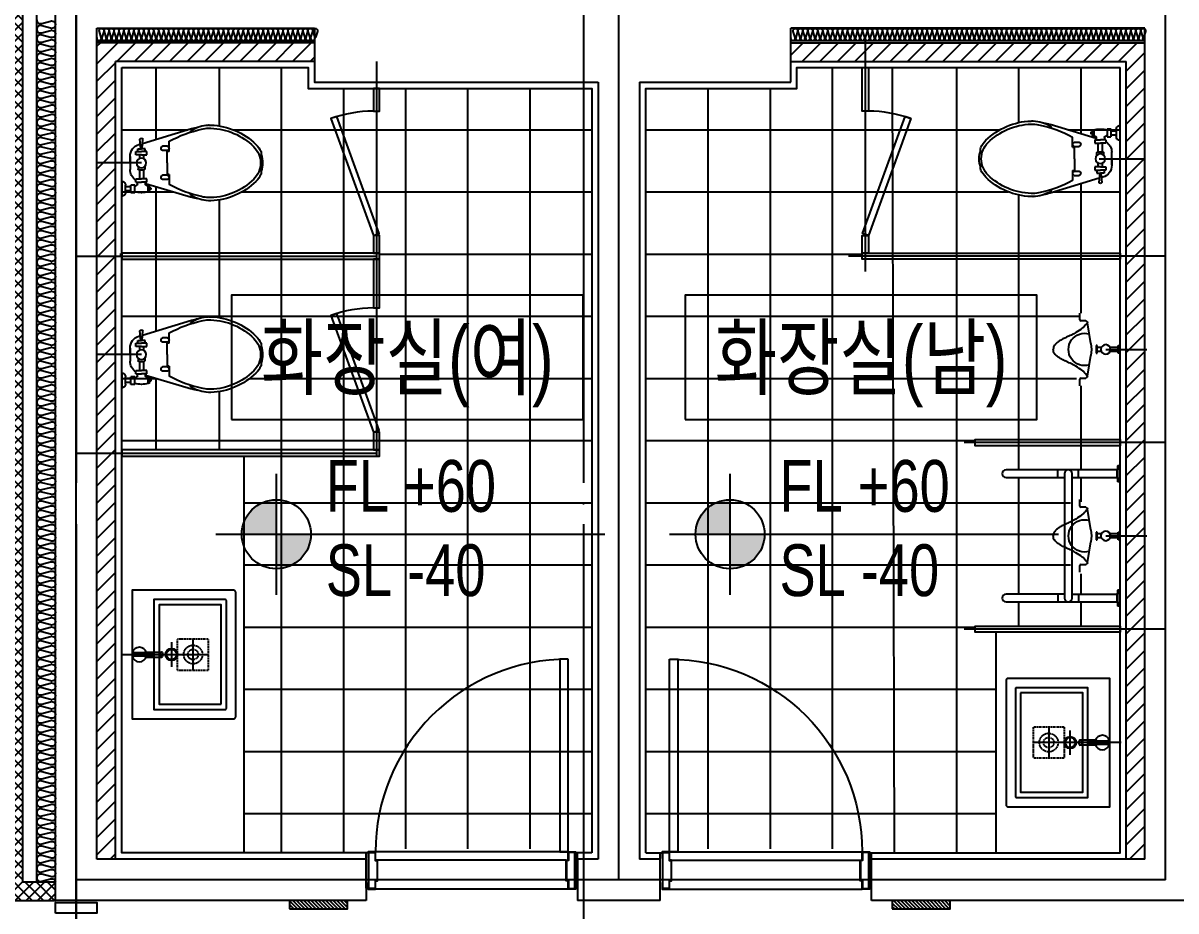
# Model space of a CAD drawing. Header units: millimetres. Extents: x 0 to 1390178, y 0 to 110113.
# Drawn here: x 438865 to 444432, y 32331 to 36616 of the extents above; entities that cross this region are included whole.
import ezdxf
from ezdxf.enums import TextEntityAlignment as Align
from ezdxf.xclip import XClip

# ---------------------------------------------------------------- set-up
doc = ezdxf.new("R2010")
doc.units = ezdxf.units.MM
doc.header["$LTSCALE"] = 100
doc.header["$XCLIPFRAME"] = 0
doc.linetypes.add('X - 평면도$0$CEN', pattern=[62, 60, -1, 0, -1])
doc.linetypes.add('X - 평면도$0$HID', pattern=[1.5, 1, -0.5])
for name, color, linetype in [('AA-MKXS', 7, 'Continuous'), ('AA-XXXX-SYMB', 7, 'Continuous'), ('AA-XXXX-TEXT', 3, 'Continuous'), ('ROM', 7, 'Continuous'), ('X - 평면도$0$$0$_led', 4, 'Continuous'), ('X - 평면도$0$253', 253, 'Continuous'), ('X - 평면도$0$_0', 7, 'Continuous'), ('X - 평면도$0$A-ETC', 7, 'Continuous'), ('X - 평면도$0$A-FIN', 8, 'Continuous'), ('X - 평면도$0$A-INS', 9, 'Continuous'), ('X - 평면도$0$A-TILE', 253, 'Continuous'), ('X - 평면도$0$A-TOIL', 4, 'Continuous'), ('X - 평면도$0$A-WALB', 3, 'Continuous'), ('X - 평면도$0$AA-DWXM-WIND', 4, 'Continuous'), ('X - 평면도$0$AA-WAXM-BRCK', 3, 'Continuous'), ('X - 평면도$0$AA-WAXM-CONC', 2, 'Continuous'), ('X - 평면도$0$AA-XXXX-CNTL', 1, 'X - 평면도$0$CEN'), ('X - 평면도$0$AA-XXXX-FINL', 6, 'Continuous'), ('X - 평면도$0$AA-XXXX-PATT', 8, 'Continuous'), ('X - 평면도$0$CEN', 1, 'X - 평면도$0$CEN'), ('X - 평면도$0$TOIL', 4, 'Continuous'), ('X - 평면도$0$xr-1층평면도$0$AA-FFXM-SANI', 4, 'Continuous')]:
    doc.layers.add(name, color=color, linetype=linetype)
doc.layers.add('X - 평면도$0$A-door', color=4, linetype='Continuous', lineweight=25)
doc.layers.add('X - 평면도$0$A-GUIDE TEXT', color=67, linetype='Continuous', plot=False)
doc.styles.add('HAUD01', font='Dotum.ttf')

# ---------------------------------------------------------------- blocks, each defined once
blk = doc.blocks.new('X - 평면도$0$XR-BF$0$SD')
at = {"layer": 'X - 평면도$0$CEN'}
blk.add_line((0.1, 0), (199.1, 0), dxfattribs=at)
at = {"layer": 'X - 평면도$0$TOIL', "linetype": 'Continuous'}
for p, q in [((-124.3, 143.1), (-124.3, 174.9)), ((-96.6, 138.1), (-119.3, 138.1)), ((-71.2, 29.1), (-87.4, 128.9)), ((-46, 18.4), (-46, -18.5)), ((-41.4, 18.4), (-46, 18.4)), ((-41.4, -18.5), (-41.4, 18.4)), ((-21, 9.2), (-41.4, 9.2)), ((69.2, 9.2), (21.2, 9.2)), ((60, 18.4), (69.2, 18.4)), ((60, -18.5), (60, 18.4)), ((-87.4, -129), (-71.2, -29.2)), ((-46, -18.5), (-41.4, -18.5)), ((-21, -9.3), (-41.4, -9.3)), ((69.2, -9.3), (21.2, -9.3)), ((69.2, -18.5), (60, -18.5)), ((-124.3, -175.1), (-124.3, -143.2)), ((-119.3, -138.2), (-96.6, -138.2))]:
    blk.add_line(p, q, dxfattribs=at)
for points in [[(-87.4, 128.9, 0.028114), (-107.4, 106.5, 0.053656), (-119.7, 96.7, 0.00764), (-153.3, 75.8, 0.021456), (-165.7, 69, 0.020394), (-188.7, 58.9, -0.025325), (-207.2, 50.6, -0.016526), (-217, 45.1, -0.011962), (-230.2, 36.8, -0.049323), (-238.3, 30.1, -0.033116), (-248.6, 18.4, -0.102356), (-251.6, 12.2, -0.056761), (-253.2, -0.1)], [(-87.4, -129, -0.028114), (-107.4, -106.6, -0.053656), (-119.7, -96.8, -0.00764), (-153.3, -75.9, -0.021456), (-165.7, -69.1, -0.020394), (-188.7, -59, 0.025325), (-207.2, -50.7, 0.016526), (-217, -45.2, 0.011962), (-230.2, -36.9, 0.049323), (-238.3, -30.2, 0.033116), (-248.6, -18.5, 0.102356), (-251.6, -12.3, 0.056761), (-253.2, -0.1)]]:
    blk.add_lwpolyline(points, format="xyb", dxfattribs=at)
for centre, start, end in [((-119.3, 143.1), 180, 270), ((-119.3, -143.2), 90, 180)]:
    blk.add_arc(centre, 5, start, end, dxfattribs=at)
at = {"layer": 'X - 평면도$0$TOIL', "linetype": 'Continuous', "extrusion": (0, 0, -1)}
for centre, major_axis, start_param, end_param in [((-101.2, 121.5), (-12.1, 12.2), 1.053158, 1.302096), ((-98, 127.2), (7.57, 7.56), -0.2687, 0.623484), ((-101.2, -0.1), (0, 78.3), 2.848446, 6.575965), ((-250.2, -0.1), (0, 181.4), 1.409456, 1.732343), ((0.1, -0.1), (0, 23), -0.000252, 6.282933), ((-96.6, -132.6), (3.94, 3.94), 1.570326, 2.355724), ((-111.1, -118.1), (18.5, 18.4), 1.214602, 1.570326)]:
    blk.add_ellipse(centre, major_axis=major_axis, ratio=1, start_param=start_param, end_param=end_param, dxfattribs=at)
blk = doc.blocks.new('X - 평면도$0$insul1')
blk.add_lwpolyline([(0, 0.25, 1.344031), (0.35, 0.25), (0.2, 0.75, -1.344031), (0.55, 0.75), (0.4, 0.25)], format="xyb")
blk = doc.blocks.new('X - 평면도$0$A$Cf7a4c080')
at = {"layer": 'X - 평면도$0$xr-1층평면도$0$AA-FFXM-SANI'}
for p, q in [((22.7, 550), (22.7, 14.8)), ((60.1, 268.7), (60.1, 550)), ((622.7, 550), (622.7, 268.7)), ((660.1, 14.8), (660.1, 550)), ((60.1, 299.8), (22.7, 299.8)), ((622.7, 299.8), (660.1, 299.8)), ((641.4, 268.7), (41.4, 268.7)), ((41.4, 231.3), (641.4, 231.3)), ((60.1, 231.3), (60.1, 14.8)), ((622.7, 231.3), (622.7, 14.8)), ((60.1, 200.2), (22.7, 200.2)), ((622.7, 200.2), (660.1, 200.2)), ((0, 1.5), (0, 0)), ((0, 0), (82.8, 0)), ((1.7, 3.4), (1.7, 5.4)), ((1.7, 5.4), (16, 5.4)), ((1.8, 9.3), (2.7, 9.9)), ((1.8, 5.4), (1.8, 9.3)), ((80.8, 3.4), (2, 3.4)), ((2.7, 9.9), (15, 9.9)), ((5.3, 9.3), (5.3, 5.4)), ((12.4, 5.4), (12.4, 9.3)), ((15, 9.9), (16, 9.3)), ((16, 9.3), (16, 5.4)), ((16, 5.4), (16, 3.4)), ((19.2, 12.8), (19.2, 5.4)), ((61.6, 14.8), (21.2, 14.8)), ((63.6, 5.4), (63.6, 12.8)), ((66.8, 9.3), (67.8, 9.9)), ((66.8, 5.4), (66.8, 9.3)), ((66.8, 3.4), (66.8, 5.4)), ((66.8, 5.4), (81.1, 5.4)), ((67.8, 9.9), (80.1, 9.9)), ((70.4, 9.3), (70.4, 5.4)), ((77.5, 9.3), (77.5, 5.4)), ((80.1, 9.9), (81, 9.3)), ((81, 9.3), (81, 5.4)), ((81.1, 5.4), (81.1, 3.4)), ((82.8, 0), (82.8, 1.5)), ((600, 1.5), (600, 0)), ((600, 0), (682.8, 0)), ((601.7, 3.4), (601.7, 5.4)), ((601.7, 5.4), (616, 5.4)), ((601.8, 9.3), (602.7, 9.9)), ((601.8, 5.4), (601.8, 9.3)), ((680.8, 3.4), (602, 3.4)), ((602.7, 9.9), (615, 9.9)), ((605.3, 9.3), (605.3, 5.4)), ((612.4, 5.4), (612.4, 9.3)), ((615, 9.9), (616, 9.3)), ((616, 9.3), (616, 5.4)), ((616, 5.4), (616, 3.4)), ((619.2, 12.8), (619.2, 5.4)), ((661.6, 14.8), (621.2, 14.8)), ((663.6, 5.4), (663.6, 12.8)), ((666.8, 9.3), (667.8, 9.9)), ((666.8, 5.4), (666.8, 9.3)), ((666.8, 3.4), (666.8, 5.4)), ((666.8, 5.4), (681.1, 5.4)), ((667.8, 9.9), (680.1, 9.9)), ((670.4, 9.3), (670.4, 5.4)), ((677.5, 9.3), (677.5, 5.4)), ((680.1, 9.9), (681, 9.3)), ((681, 9.3), (681, 5.4)), ((681.1, 5.4), (681.1, 3.4)), ((682.8, 0), (682.8, 1.5))]:
    blk.add_line(p, q, dxfattribs=at)
for centre, radius, start, end in [((41.4, 550), 18.7, 0, 180), ((641.4, 550), 18.7, 0, 180), ((41.4, 250), 18.7, 90, 270), ((641.4, 250), 18.7, 270, 90), ((2, 1.5), 1.97, 90, 180), ((3.5, 6.7), 3.14, 55.4492, 115.4491), ((8.9, -1.9), 11.8, 72.4017, 107.5983), ((14.2, 6.7), 3.15, 64.3978, 124.3978), ((17.2, 5.4), 1.97, 269.9999, 0), ((21.2, 12.8), 1.97, 90, 180), ((61.6, 12.8), 1.97, 360, 90), ((65.5, 5.4), 1.97, 180, 270.0001), ((68.6, 6.7), 3.15, 55.6023, 115.6022), ((73.9, -1.9), 11.8, 72.4016, 107.5984), ((79.3, 6.7), 3.14, 64.5509, 124.5508), ((80.8, 1.5), 1.97, 360, 90), ((602, 1.5), 1.97, 90, 180), ((603.5, 6.7), 3.14, 55.4492, 115.4491), ((608.9, -1.9), 11.8, 72.4017, 107.5983), ((614.2, 6.7), 3.15, 64.3978, 124.3978), ((617.2, 5.4), 1.97, 269.9999, 0), ((621.2, 12.8), 1.97, 90, 180), ((661.6, 12.8), 1.97, 360, 90), ((665.5, 5.4), 1.97, 180, 270.0001), ((668.6, 6.7), 3.15, 55.6023, 115.6022), ((673.9, -1.9), 11.8, 72.4016, 107.5984), ((679.3, 6.7), 3.14, 64.5509, 124.5508), ((680.8, 1.5), 1.97, 360, 90)]:
    blk.add_arc(centre, radius, start, end, dxfattribs=at)
blk = doc.blocks.new('X - 평면도$0$1F PL')
at = {"layer": 'X - 평면도$0$AA-WAXM-CONC'}
for p, q in [((-44367.2, 15070.9), (-44367.2, 21120.9)), ((-44167.2, 15270.9), (-44167.2, 19280.9)), ((-44167.2, 19280.9), (-43117.2, 19280.9)), ((-39107.2, 19280.9), (-40817.2, 19280.9)), ((-39107.2, 15270.9), (-39107.2, 19280.9)), ((-41747.2, 19020.9), (-41747.2, 15270.9)), ((-41547.2, 19020.9), (-41547.2, 15270.9)), ((-42867.2, 15270.9), (-44167.2, 15270.9)), ((-42867.2, 15270.9), (-42867.2, 15070.9)), ((-41747.2, 15270.9), (-41847.2, 15270.9)), ((-41847.2, 15270.9), (-41847.2, 15070.9)), ((-41447.2, 15270.9), (-41547.2, 15270.9)), ((-41447.2, 15070.9), (-41447.2, 15270.9)), ((-40427.2, 15070.9), (-40427.2, 15270.9)), ((-39107.2, 15270.9), (-40427.2, 15270.9)), ((-42867.2, 15070.9), (-44367.2, 15070.9)), ((-41447.2, 15070.9), (-41847.2, 15070.9)), ((-38907.2, 15070.9), (-40427.2, 15070.9))]:
    blk.add_line(p, q, dxfattribs=at)
blk = doc.blocks.new('X - 평면도$0$1F_COL')
at = {"layer": 'X - 평면도$0$AA-WAXM-CONC'}
for p, q in [((-86478, -36616.9), (-86478, -36876.9)), ((-84178, -36876.9), (-84178, -36616.9)), ((-86478, -36876.9), (-85108, -36876.9)), ((-84908, -36876.9), (-84178, -36876.9))]:
    blk.add_line(p, q, dxfattribs=at)
blk = doc.blocks.new('X - 평면도$0$$0$20201005.211729')
at = {"layer": 'X - 평면도$0$$0$_led'}
h = blk.add_hatch(dxfattribs=at)
h.set_pattern_fill('ANSI31', color=256, scale=100, angle=180, style=0)
h.set_pattern_definition([(135, (6492677.78, 1750075.901), (8.838834765, 8.838834765), [])])
h.paths.add_polyline_path([(0, -40), (0, 0), (280, 0), (280, -40)])
blk.add_lwpolyline([(280, 0), (0, 0), (0, -40), (280, -40)], close=True, dxfattribs=at)
blk = doc.blocks.new('X - 평면도$0$A$Cc24bd8dd')
at = {"layer": 'X - 평면도$0$TOIL', "color": 1, "linetype": 'Continuous'}
for p, q in [((-103.9, 56.6), (-103.9, -61.5)), ((-349.2, -2.5), (-44.9, -2.5))]:
    blk.add_line(p, q, dxfattribs=at)
at = {"layer": 'X - 평면도$0$TOIL', "linetype": 'Continuous'}
for p, q in [((-225.1, 5.5), (-293.2, 5.5)), ((-226.3, 9.5), (-151.7, 9.5)), ((-224.2, 5.5), (-225.1, 5.5)), ((-224.2, -10.5), (-224.2, 5.5)), ((-190.2, 2), (-224.2, 2)), ((-190.2, 2), (-190.2, -7)), ((-225.1, -10.5), (-293.2, -10.5)), ((-226.3, -14.5), (-151.7, -14.5)), ((-224.2, -10.5), (-225.1, -10.5)), ((-190.2, -7), (-224.2, -7))]:
    blk.add_line(p, q, dxfattribs=at)
for points in [[(205.8, -302.5), (205.8, 297.5), (205.8, 298.7), (205.5, 299.9), (205.2, 301.1), (204.7, 302.2), (204.1, 303.2), (203.3, 304.1), (202.5, 305), (201.5, 305.7), (200.5, 306.4), (199.4, 306.9), (198.2, 307.2), (197, 307.4), (195.8, 307.5), (-294.2, 307.5), (-294.2, -312.5), (195.8, -312.5), (197, -312.4), (198.2, -312.2), (199.4, -311.8), (200.5, -311.3), (201.5, -310.7), (202.5, -310), (203.3, -309.1), (204.1, -308.2), (204.7, -307.1), (205.2, -306), (205.5, -304.9), (205.8, -303.7), (205.8, -302.5)], [(160.8, -262.5), (160.8, 257.5), (160.8, 258.1), (160.7, 258.7), (160.5, 259.3), (160.3, 259.8), (159.9, 260.3), (159.6, 260.8), (159.1, 261.3), (158.7, 261.6), (158.1, 261.9), (157.6, 262.2), (157, 262.4), (156.4, 262.5), (155.8, 262.5), (-189.1, 262.5), (-189.1, -267.5), (155.8, -267.5), (156.4, -267.5), (157, -267.3), (157.6, -267.2), (158.1, -266.9), (158.7, -266.6), (159.1, -266.2), (159.6, -265.8), (159.9, -265.3), (160.3, -264.8), (160.5, -264.3), (160.7, -263.7), (160.8, -263.1), (160.8, -262.5)], [(135.8, -242.5), (135.8, 237.5), (-164.1, 237.5), (-164.1, -242.5), (135.8, -242.5)]]:
    blk.add_lwpolyline(points, dxfattribs=at)
for centre, radius in [((-104, -2.5), 29), ((-103.9, -2.5), 24)]:
    blk.add_circle(centre, radius, dxfattribs=at)
for centre, radius, start, end in [((-259.2, -2.5), 35, 13.2129, 166.787), ((-175.5, -2.5), 19, 320.7539, 39.246), ((-151.7, 4.5), 5, 25.2604, 89.9999), ((-161.2, -2.5), 16.7, 326.8454, 33.1545), ((-259.2, -2.5), 35, 193.2129, 346.787), ((-151.7, -9.5), 5, 269.9999, 334.7395)]:
    blk.add_arc(centre, radius, start, end, dxfattribs=at)
blk = doc.blocks.new('X - 평면도$0$A$C7ef311cd')
at = {"layer": 'X - 평면도$0$A-ETC', "linetype": 'X - 평면도$0$HID', "ltscale": 0.05}
for p, q in [((29, 77.5), (179, 77.5)), ((29, -72.5), (29, 77.5)), ((179, -72.5), (179, 77.5)), ((29, -72.5), (179, -72.5))]:
    blk.add_line(p, q, dxfattribs=at)
at = {"layer": 'X - 평면도$0$A-ETC', "color": 1, "linetype": 'Continuous', "ltscale": 0.05}
for p, q in [((104, -72.5), (104, 77.5)), ((29, 2.5), (179, 2.5))]:
    blk.add_line(p, q, dxfattribs=at)
at = {"layer": 'X - 평면도$0$A-ETC', "linetype": 'X - 평면도$0$HID', "ltscale": 0.05}
for radius in [45, 25]:
    blk.add_circle((104, 2.5), radius, dxfattribs=at)
blk = doc.blocks.new('X - 평면도$0$XR-BF$0$ke-cl-c557-d-p')
at = {"layer": 'X - 평면도$0$A-TOIL'}
for p, q in [((421.4, 182.6), (419.1, 182.5)), ((0, 88.9), (0, 160.9)), ((18.2, 142.6), (18.2, 107.1)), ((44, 134.9), (18.2, 134.9)), ((44, 114.9), (18.2, 114.9)), ((44, 144.4), (44, 106.7)), ((62.8, 144.4), (44, 144.4)), ((62.8, 144.4), (62.8, 106.7)), ((114.7, 98.6), (337.2, 165.7)), ((128.2, 139.1), (127.2, 139.1)), ((127.2, 139.1), (127.2, 110)), ((133.2, 134.1), (133.2, 115)), ((133.2, 128.5), (137.8, 128.5)), ((133.2, 120.5), (137.8, 120.5)), ((139.8, 122.5), (139.8, 126.5)), ((62.8, 106.7), (44, 106.7)), ((62.8, 110), (67.3, 110)), ((68.5, 92.1), (95, 92.1)), ((68.5, 92.1), (68.5, 76)), ((68.5, 76), (95, 76)), ((75.3, 102), (75.3, 92.1)), ((85, 32.6), (85, 76)), ((121.5, 92.1), (95, 92.1)), ((121.5, 76), (95, 76)), ((105, 32.6), (105, 76)), ((114.7, 102), (114.7, 92.1)), ((121.5, 92.1), (121.5, 76)), ((127.2, 110), (122.7, 110)), ((128.2, 110), (127.2, 110)), ((220.7, 80.5), (197.2, 80.5)), ((220.7, 59.5), (197.2, 59.5)), ((219.3, 0), (219.3, 55.9)), ((229.5, 55.9), (219.3, 55.9)), ((229.5, 55.9), (229.5, 104.6)), ((40, -31.5), (40, 31.5)), ((40, 0), (40, -31.5)), ((79, 17.2), (79, 29.6)), ((82, 32.6), (108.4, 32.6)), ((111.4, 16.9), (111.4, 29.6)), ((219.3, 0), (219.3, -55.9)), ((95, -38.5), (68.5, -38.5)), ((68.5, -38.5), (68.5, -54.6)), ((68.5, -54.6), (95, -54.6)), ((77.2, -54.6), (77.2, -68.7)), ((85, -38.5), (85, -21.3)), ((95, -38.5), (121.5, -38.5)), ((121.5, -54.6), (95, -54.6)), ((105, -38.5), (105, -21.3)), ((112.8, -54.6), (112.8, -68.7)), ((121.5, -38.5), (121.5, -54.6)), ((77.2, -68.7), (95, -68.7)), ((82.7, -88.9), (89.9, -91.1)), ((82.7, -88.9), (89.9, -91.1)), ((92, -68.7), (87.8, -114.3)), ((112.8, -68.7), (95, -68.7)), ((98, -68.7), (102.2, -114.3)), ((100.4, -94.3), (337.2, -165.7)), ((220.7, -59.5), (197.2, -59.5)), ((220.7, -80.5), (197.2, -80.5)), ((229.5, -55.9), (219.3, -55.9)), ((229.5, -55.9), (229.5, -104.6)), ((421.4, -182.6), (419.1, -182.5))]:
    blk.add_line(p, q, dxfattribs=at)
at = {"layer": 'X - 평면도$0$A-TOIL', "color": 1}
blk.add_line((95, 0), (0, 0), dxfattribs=at)
at = {"layer": 'X - 평면도$0$A-TOIL'}
blk.add_circle((95, 0), 23.5, dxfattribs=at)
for centre, radius, start, end in [((425.9, 6.7), 176, 92.2293, 120.4115), ((418, -102.4), 280, 100.0111, 106.7769), ((425.9, 6.7), 161, 92.2293, 104.6284), ((418, -102.4), 270, 87.5478, 89.6565), ((418, -102.4), 285, 87.5478, 89.3157), ((419.7, -142.5), 310, 45.4387, 88.1493), ((419.7, -142.5), 325, 45.4387, 88.1493), ((0, 142.6), 18.2, 359.9968, 90), ((93.8, 20.8), 122.9, 74.2163, 104.6078), ((128.2, 134.1), 5, 0.0005, 90), ((128.2, 115), 5, 270, 359.9334), ((137.8, 126.5), 2, 0.0709, 90), ((137.8, 122.5), 2, 270, 0.1418), ((498.1, -379.8), 553.9, 101.7541, 119.01), ((343.5, 149.2), 11.3, 125.6748, 183.1732), ((0, 107.1), 18.2, 270, 0.0033), ((100, 31.5), 60, 121.7058, 180), ((67.3, 102), 8, 359.9792, 90), ((122.7, 102), 8, 90, 180.0416), ((201, 70), 11.2, 109.3841, 250.6159), ((217, 70), 11.2, 289.3841, 70.6159), ((560, 0), 110, 0, 45.4387), ((560, 0), 125, 26.0543, 45.4387), ((82, 29.6), 3, 90, 179.983), ((108.4, 29.6), 3, 0.0085, 90), ((645.5, 46.3), 28.1, 318.2158, 17.8213), ((560, 0), 120, 0, 19.6497), ((100, -31.5), 60, 180, 253.2231), ((560, 0), 110, 314.5613, 0), ((560, 0), 125, 314.5613, 333.9457), ((645.5, -46.3), 28.1, 342.1787, 41.7842), ((560, 0), 120, 340.3503, 0), ((201, -70), 11.2, 109.3841, 250.6159), ((217, -70), 11.2, 289.3841, 70.6159), ((498.1, 379.8), 553.9, 240.99, 258.2459), ((419.7, 142.5), 310, 271.8507, 314.5613), ((419.7, 142.5), 325, 271.8507, 314.5613), ((94.5, -112.6), 6.88, 193.7452, 274.2576), ((95.5, -112.6), 6.88, 265.7424, 346.2548), ((343.5, -149.2), 11.3, 176.8268, 234.3252), ((425.9, -6.7), 176, 239.5885, 267.7707), ((418, 102.4), 280, 253.2231, 259.9889), ((425.9, -6.7), 161, 255.3716, 267.7707), ((418, 102.4), 270, 270.3435, 272.4522), ((418, 102.4), 285, 270.6843, 272.4522)]:
    blk.add_arc(centre, radius, start, end, dxfattribs=at)
blk.add_point((40, -7.5), dxfattribs=at)
blk = doc.blocks.new('X - 평면도$0$D1000')
at = {"layer": 'X - 평면도$0$A-door', "color": 9}
for p, q in [((0, 0), (0, -930)), ((180, 0), (180, -930)), ((40, -10), (40, -920))]:
    blk.add_line(p, q, dxfattribs=at)
at = {"layer": 'X - 평면도$0$A-door'}
for points in [[(-930, 0), (-930, -40), (0, -40), (0, 0)], [(30, 33.4), (1.6, 33.4), (1.6, 1.6), (41.6, 1.6), (41.6, -8.4), (138.4, -8.4), (138.4, 1.6), (178.4, 1.6), (178.4, 33.4), (150, 33.4), (150, 35), (180, 35), (180, 0), (140, 0), (140, -10), (40, -10), (40, 0), (0, 0), (0, 35), (30, 35)], [(30, -963.4), (1.6, -963.4), (1.6, -931.6), (41.6, -931.6), (41.6, -921.6), (138.4, -921.6), (138.4, -931.6), (178.4, -931.6), (178.4, -963.4), (150, -963.4), (150, -965), (180, -965), (180, -930), (140, -930), (140, -920), (40, -920), (40, -930), (0, -930), (0, -965), (30, -965)]]:
    blk.add_lwpolyline(points, close=True, dxfattribs=at)
at = {"layer": 'X - 평면도$0$A-door', "color": 8}
for points in [[(1.6, 1.6), (1.6, 33.4), (178.4, 33.4), (178.4, 1.6), (176.8, 1.6), (176.8, 31.8), (3.2, 31.8), (3.2, 1.6)], [(1.6, -931.6), (1.6, -963.4), (178.4, -963.4), (178.4, -931.6), (176.8, -931.6), (176.8, -961.8), (3.2, -961.8), (3.2, -931.6)]]:
    blk.add_lwpolyline(points, close=True, dxfattribs=at)
at = {"layer": 'X - 평면도$0$A-door', "color": 1}
blk.add_arc((0, 0), 930, 180, 270, dxfattribs=at)
at = {"layer": 'X - 평면도$0$A-GUIDE TEXT'}
for p, q in [((175, 45), (5, 45)), ((175, -975), (5, -975))]:
    blk.add_line(p, q, dxfattribs=at)
blk = doc.blocks.new('X - 평면도$0$A$C9b846ec6')
at = {"layer": 'X - 평면도$0$253'}
h = blk.add_hatch(dxfattribs=at)
h.set_pattern_fill('ANSI37', color=253, scale=12)
h.set_pattern_definition([(45, (-943193, 374193), (-26.9407684, 26.9407684), []), (135, (-943193, 374193), (-26.9407684, -26.9407684), [])])
h.paths.add_polyline_path([(-450, 22780), (-1800, 22780), (-1800, 16480), (-1550, 16480), (-1550, 16570), (-1710, 16570), (-1710, 22690), (-450, 22690)])
at = {"layer": 'X - 평면도$0$A-INS'}
blk.add_line((-1640, 16570), (-1640, 22620), dxfattribs=at)
blk.add_lwpolyline([(-1640, 20730, 0.524856), (-1615.6, 20713.2), (-1574.4, 20724.3, -1.449198), (-1574.4, 20690.7), (-1615.6, 20701.8, 0.524856), (-1640, 20685, 0.524856), (-1615.6, 20668.2), (-1574.4, 20679.3, -1.449198), (-1574.4, 20645.7), (-1615.6, 20656.8, 0.524856), (-1640, 20640, 0.524856), (-1615.6, 20623.2), (-1574.4, 20634.3, -1.449198), (-1574.4, 20600.7), (-1615.6, 20611.8, 0.524856), (-1640, 20595, 0.524856), (-1615.6, 20578.2), (-1574.4, 20589.3, -1.449198), (-1574.4, 20555.7), (-1615.6, 20566.8, 0.524856), (-1640, 20550, 0.524856), (-1615.6, 20533.2), (-1574.4, 20544.3, -1.449198), (-1574.4, 20510.7), (-1615.6, 20521.8, 0.524856), (-1640, 20505, 0.524856), (-1615.6, 20488.2), (-1574.4, 20499.3, -1.449198), (-1574.4, 20465.7), (-1615.6, 20476.8, 0.524856), (-1640, 20460, 0.524856), (-1615.6, 20443.2), (-1574.4, 20454.3, -1.449198), (-1574.4, 20420.7), (-1615.6, 20431.8, 0.524856), (-1640, 20415, 0.524856), (-1615.6, 20398.2), (-1574.4, 20409.3, -1.449198), (-1574.4, 20375.7), (-1615.6, 20386.8, 0.524856), (-1640, 20370, 0.524856), (-1615.6, 20353.2), (-1574.4, 20364.3, -1.449198), (-1574.4, 20330.7), (-1615.6, 20341.8, 0.524856), (-1640, 20325, 0.524856), (-1615.6, 20308.2), (-1574.4, 20319.3, -1.449198), (-1574.4, 20285.7), (-1615.6, 20296.8, 0.524856), (-1640, 20280, 0.524856), (-1615.6, 20263.2), (-1574.4, 20274.3, -1.449198), (-1574.4, 20240.7), (-1615.6, 20251.8, 0.524856), (-1640, 20235, 0.524856), (-1615.6, 20218.2), (-1574.4, 20229.3, -1.449198), (-1574.4, 20195.7), (-1615.6, 20206.8, 0.524856), (-1640, 20190, 0.524856), (-1615.6, 20173.2), (-1574.4, 20184.3, -1.449198), (-1574.4, 20150.7), (-1615.6, 20161.8, 0.524856), (-1640, 20145, 0.524856), (-1615.6, 20128.2), (-1574.4, 20139.3, -1.449198), (-1574.4, 20105.7), (-1615.6, 20116.8, 0.524856), (-1640, 20100, 0.524856), (-1615.6, 20083.2), (-1574.4, 20094.3, -1.449198), (-1574.4, 20060.7), (-1615.6, 20071.8, 0.524856), (-1640, 20055, 0.524856), (-1615.6, 20038.2), (-1574.4, 20049.3, -1.449198), (-1574.4, 20015.7), (-1615.6, 20026.8, 0.524856), (-1640, 20010, 0.524856), (-1615.6, 19993.2), (-1574.4, 20004.3, -1.449198), (-1574.4, 19970.7), (-1615.6, 19981.8, 0.524856), (-1640, 19965, 0.524856), (-1615.6, 19948.2), (-1574.4, 19959.3, -1.449198), (-1574.4, 19925.7), (-1615.6, 19936.8, 0.524856), (-1640, 19920, 0.524856), (-1615.6, 19903.2), (-1574.4, 19914.3, -1.449198), (-1574.4, 19880.7), (-1615.6, 19891.8, 0.524856), (-1640, 19875, 0.524856), (-1615.6, 19858.2), (-1574.4, 19869.3, -1.449198), (-1574.4, 19835.7), (-1615.6, 19846.8, 0.524856), (-1640, 19830, 0.524856), (-1615.6, 19813.2), (-1574.4, 19824.3, -1.449198), (-1574.4, 19790.7), (-1615.6, 19801.8, 0.524856), (-1640, 19785, 0.524856), (-1615.6, 19768.2), (-1574.4, 19779.3, -1.449198), (-1574.4, 19745.7), (-1615.6, 19756.8, 0.524856), (-1640, 19740, 0.524856), (-1615.6, 19723.2), (-1574.4, 19734.3, -1.449198), (-1574.4, 19700.7), (-1615.6, 19711.8, 0.524856), (-1640, 19695, 0.524856), (-1615.6, 19678.2), (-1574.4, 19689.3, -1.449198), (-1574.4, 19655.7), (-1615.6, 19666.8, 0.524856), (-1640, 19650, 0.524856), (-1615.6, 19633.2), (-1574.4, 19644.3, -1.449198), (-1574.4, 19610.7), (-1615.6, 19621.8, 0.524856), (-1640, 19605, 0.524856), (-1615.6, 19588.2), (-1574.4, 19599.3, -1.449198), (-1574.4, 19565.7), (-1615.6, 19576.8, 0.524856), (-1640, 19560, 0.524856), (-1615.6, 19543.2), (-1574.4, 19554.3, -1.449198), (-1574.4, 19520.7), (-1615.6, 19531.8, 0.524856), (-1640, 19515, 0.524856), (-1615.6, 19498.2), (-1574.4, 19509.3, -1.449198), (-1574.4, 19475.7), (-1615.6, 19486.8, 0.524856), (-1640, 19470, 0.524856), (-1615.6, 19453.2), (-1574.4, 19464.3, -1.449198), (-1574.4, 19430.7), (-1615.6, 19441.8, 0.524856), (-1640, 19425, 0.524856), (-1615.6, 19408.2), (-1574.4, 19419.3, -1.449198), (-1574.4, 19385.7), (-1615.6, 19396.8, 0.524856), (-1640, 19380, 0.524856), (-1615.6, 19363.2), (-1574.4, 19374.3, -1.449198), (-1574.4, 19340.7), (-1615.6, 19351.8, 0.524856), (-1640, 19335, 0.524856), (-1615.6, 19318.2), (-1574.4, 19329.3, -1.449198), (-1574.4, 19295.7), (-1615.6, 19306.8, 0.524856), (-1640, 19290, 0.524856), (-1615.6, 19273.2), (-1574.4, 19284.3, -1.449198), (-1574.4, 19250.7), (-1615.6, 19261.8, 0.524856), (-1640, 19245, 0.524856), (-1615.6, 19228.2), (-1574.4, 19239.3, -1.449198), (-1574.4, 19205.7), (-1615.6, 19216.8, 0.524856), (-1640, 19200, 0.524856), (-1615.6, 19183.2), (-1574.4, 19194.3, -1.449198), (-1574.4, 19160.7), (-1615.6, 19171.8, 0.524856), (-1640, 19155, 0.524856), (-1615.6, 19138.2), (-1574.4, 19149.3, -1.449198), (-1574.4, 19115.7), (-1615.6, 19126.8, 0.524856), (-1640, 19110, 0.524856), (-1615.6, 19093.2), (-1574.4, 19104.3, -1.449198), (-1574.4, 19070.7), (-1615.6, 19081.8, 0.524856), (-1640, 19065, 0.524856), (-1615.6, 19048.2), (-1574.4, 19059.3, -1.449198), (-1574.4, 19025.7), (-1615.6, 19036.8, 0.524856), (-1640, 19020, 0.524856), (-1615.6, 19003.2), (-1574.4, 19014.3, -1.449198), (-1574.4, 18980.7), (-1615.6, 18991.8, 0.524856), (-1640, 18975, 0.524856), (-1615.6, 18958.2), (-1574.4, 18969.3, -1.449198), (-1574.4, 18935.7), (-1615.6, 18946.8, 0.524856), (-1640, 18930, 0.524856), (-1615.6, 18913.2), (-1574.4, 18924.3, -1.449198), (-1574.4, 18890.7), (-1615.6, 18901.8, 0.524856), (-1640, 18885, 0.524856), (-1615.6, 18868.2), (-1574.4, 18879.3, -1.449198), (-1574.4, 18845.7), (-1615.6, 18856.8, 0.524856), (-1640, 18840, 0.524856), (-1615.6, 18823.2), (-1574.4, 18834.3, -1.449198), (-1574.4, 18800.7), (-1615.6, 18811.8, 0.524856), (-1640, 18795, 0.524856), (-1615.6, 18778.2), (-1574.4, 18789.3, -1.449198), (-1574.4, 18755.7), (-1615.6, 18766.8, 0.524856), (-1640, 18750, 0.524856), (-1615.6, 18733.2), (-1574.4, 18744.3, -1.449198), (-1574.4, 18710.7), (-1615.6, 18721.8, 0.524856), (-1640, 18705, 0.524856), (-1615.6, 18688.2), (-1574.4, 18699.3, -1.449198), (-1574.4, 18665.7), (-1615.6, 18676.8, 0.524856), (-1640, 18660, 0.524856), (-1615.6, 18643.2), (-1574.4, 18654.3, -1.449198), (-1574.4, 18620.7), (-1615.6, 18631.8, 0.524856), (-1640, 18615, 0.524856), (-1615.6, 18598.2), (-1574.4, 18609.3, -1.449198), (-1574.4, 18575.7), (-1615.6, 18586.8, 0.524856), (-1640, 18570, 0.524856), (-1615.6, 18553.2), (-1574.4, 18564.3, -1.449198), (-1574.4, 18530.7), (-1615.6, 18541.8, 0.524856), (-1640, 18525, 0.524856), (-1615.6, 18508.2), (-1574.4, 18519.3, -1.449198), (-1574.4, 18485.7), (-1615.6, 18496.8, 0.524856), (-1640, 18480, 0.524856), (-1615.6, 18463.2), (-1574.4, 18474.3, -1.449198), (-1574.4, 18440.7), (-1615.6, 18451.8, 0.524856), (-1640, 18435, 0.524856), (-1615.6, 18418.2), (-1574.4, 18429.3, -1.449198), (-1574.4, 18395.7), (-1615.6, 18406.8, 0.524856), (-1640, 18390, 0.524856), (-1615.6, 18373.2), (-1574.4, 18384.3, -1.449198), (-1574.4, 18350.7), (-1615.6, 18361.8, 0.524856), (-1640, 18345, 0.524856), (-1615.6, 18328.2), (-1574.4, 18339.3, -1.449198), (-1574.4, 18305.7), (-1615.6, 18316.8, 0.524856), (-1640, 18300, 0.524856), (-1615.6, 18283.2), (-1574.4, 18294.3, -1.449198), (-1574.4, 18260.7), (-1615.6, 18271.8, 0.524856), (-1640, 18255, 0.524856), (-1615.6, 18238.2), (-1574.4, 18249.3, -1.449198), (-1574.4, 18215.7), (-1615.6, 18226.8, 0.524856), (-1640, 18210, 0.524856), (-1615.6, 18193.2), (-1574.4, 18204.3, -1.449198), (-1574.4, 18170.7), (-1615.6, 18181.8, 0.524856), (-1640, 18165, 0.524856), (-1615.6, 18148.2), (-1574.4, 18159.3, -1.449198), (-1574.4, 18125.7), (-1615.6, 18136.8, 0.524856), (-1640, 18120, 0.524856), (-1615.6, 18103.2), (-1574.4, 18114.3, -1.449198), (-1574.4, 18080.7), (-1615.6, 18091.8, 0.524856), (-1640, 18075, 0.524856), (-1615.6, 18058.2), (-1574.4, 18069.3, -1.449198), (-1574.4, 18035.7), (-1615.6, 18046.8, 0.524856), (-1640, 18030, 0.524856), (-1615.6, 18013.2), (-1574.4, 18024.3, -1.449198), (-1574.4, 17990.7), (-1615.6, 18001.8, 0.524856), (-1640, 17985, 0.524856), (-1615.6, 17968.2), (-1574.4, 17979.3, -1.449198), (-1574.4, 17945.7), (-1615.6, 17956.8, 0.524856), (-1640, 17940, 0.524856), (-1615.6, 17923.2), (-1574.4, 17934.3, -1.449198), (-1574.4, 17900.7), (-1615.6, 17911.8, 0.524856), (-1640, 17895, 0.524856), (-1615.6, 17878.2), (-1574.4, 17889.3, -1.449198), (-1574.4, 17855.7), (-1615.6, 17866.8, 0.524856), (-1640, 17850, 0.524856), (-1615.6, 17833.2), (-1574.4, 17844.3, -1.449198), (-1574.4, 17810.7), (-1615.6, 17821.8, 0.524856), (-1640, 17805, 0.524856), (-1615.6, 17788.2), (-1574.4, 17799.3, -1.449198), (-1574.4, 17765.7), (-1615.6, 17776.8, 0.524856), (-1640, 17760, 0.524856), (-1615.6, 17743.2), (-1574.4, 17754.3, -1.449198), (-1574.4, 17720.7), (-1615.6, 17731.8, 0.524856), (-1640, 17715, 0.524856), (-1615.6, 17698.2), (-1574.4, 17709.3, -1.449198), (-1574.4, 17675.7), (-1615.6, 17686.8, 0.524856), (-1640, 17670, 0.524856), (-1615.6, 17653.2), (-1574.4, 17664.3, -1.449198), (-1574.4, 17630.7), (-1615.6, 17641.8, 0.524856), (-1640, 17625, 0.524856), (-1615.6, 17608.2), (-1574.4, 17619.3, -1.449198), (-1574.4, 17585.7), (-1615.6, 17596.8, 0.524856), (-1640, 17580, 0.524856), (-1615.6, 17563.2), (-1574.4, 17574.3, -1.449198), (-1574.4, 17540.7), (-1615.6, 17551.8, 0.524856), (-1640, 17535, 0.524856), (-1615.6, 17518.2), (-1574.4, 17529.3, -1.449198), (-1574.4, 17495.7), (-1615.6, 17506.8, 0.524856), (-1640, 17490, 0.524856), (-1615.6, 17473.2), (-1574.4, 17484.3, -1.449198), (-1574.4, 17450.7), (-1615.6, 17461.8, 0.524856), (-1640, 17445, 0.524856), (-1615.6, 17428.2), (-1574.4, 17439.3, -1.449198), (-1574.4, 17405.7), (-1615.6, 17416.8, 0.524856), (-1640, 17400, 0.524856), (-1615.6, 17383.2), (-1574.4, 17394.3, -1.449198), (-1574.4, 17360.7), (-1615.6, 17371.8, 0.524856), (-1640, 17355, 0.524856), (-1615.6, 17338.2), (-1574.4, 17349.3, -1.449198), (-1574.4, 17315.7), (-1615.6, 17326.8, 0.524856), (-1640, 17310, 0.524856), (-1615.6, 17293.2), (-1574.4, 17304.3, -1.449198), (-1574.4, 17270.7), (-1615.6, 17281.8, 0.524856), (-1640, 17265, 0.524856), (-1615.6, 17248.2), (-1574.4, 17259.3, -1.449198), (-1574.4, 17225.7), (-1615.6, 17236.8, 0.524856), (-1640, 17220, 0.524856), (-1615.6, 17203.2), (-1574.4, 17214.3, -1.449198), (-1574.4, 17180.7), (-1615.6, 17191.8, 0.524856), (-1640, 17175, 0.524856), (-1615.6, 17158.2), (-1574.4, 17169.3, -1.449198), (-1574.4, 17135.7), (-1615.6, 17146.8, 0.524856), (-1640, 17130, 0.524856), (-1615.6, 17113.2), (-1574.4, 17124.3, -1.449198), (-1574.4, 17090.7), (-1615.6, 17101.8, 0.524856), (-1640, 17085, 0.524856), (-1615.6, 17068.2), (-1574.4, 17079.3, -1.449198), (-1574.4, 17045.7), (-1615.6, 17056.8, 0.524856), (-1640, 17040, 0.524856), (-1615.6, 17023.2), (-1574.4, 17034.3, -1.449198), (-1574.4, 17000.7), (-1615.6, 17011.8, 0.524856), (-1640, 16995, 0.524856), (-1615.6, 16978.2), (-1574.4, 16989.3, -1.449198), (-1574.4, 16955.7), (-1615.6, 16966.8, 0.524856), (-1640, 16950, 0.524856), (-1615.6, 16933.2), (-1574.4, 16944.3, -1.449198), (-1574.4, 16910.7), (-1615.6, 16921.8, 0.524856), (-1640, 16905, 0.524856), (-1615.6, 16888.2), (-1574.4, 16899.3, -1.449198), (-1574.4, 16865.7), (-1615.6, 16876.8, 0.524856), (-1640, 16860, 0.524856), (-1615.6, 16843.2), (-1574.4, 16854.3, -1.449198), (-1574.4, 16820.7), (-1615.6, 16831.8, 0.524856), (-1640, 16815, 0.524856), (-1615.6, 16798.2), (-1574.4, 16809.3, -1.449198), (-1574.4, 16775.7), (-1615.6, 16786.8, 0.524856), (-1640, 16770, 0.524856), (-1615.6, 16753.2), (-1574.4, 16764.3, -1.449198), (-1574.4, 16730.7), (-1615.6, 16741.8, 0.524856), (-1640, 16725, 0.524856), (-1615.6, 16708.2), (-1574.4, 16719.3, -1.449198), (-1574.4, 16685.7), (-1615.6, 16696.8, 0.524856), (-1640, 16680, 0.524856), (-1615.6, 16663.2), (-1574.4, 16674.3, -1.449198), (-1574.4, 16640.7), (-1615.6, 16651.8, 0.524856), (-1640, 16635, 0.524856), (-1615.6, 16618.2), (-1574.4, 16629.3, -1.449198), (-1574.4, 16595.7), (-1615.6, 16606.8, 0.524856), (-1640, 16590, 0.524856), (-1615.6, 16573.2), (-1574.4, 16584.3, -0.481283), (-1550.2, 16570, -0.481283)], format="xyb", dxfattribs=at)
at = {"layer": 'X - 평면도$0$AA-WAXM-BRCK'}
for points in [[(-450, 22780), (-1800, 22780), (-1800, 16480), (-1549.9, 16480)], [(-450, 22690), (-1710, 22690), (-1710, 16570), (-1549.9, 16570)]]:
    blk.add_lwpolyline(points, dxfattribs=at)
blk = doc.blocks.new('X - 평면도', base_point=(-475.4, -286.7))
at = {"layer": 'X - 평면도$0$AA-XXXX-PATT'}
h = blk.add_hatch(dxfattribs=at)
h.set_pattern_fill('_USER', color=256, scale=60, angle=45, style=0, pattern_type=0)
h.set_pattern_definition([(45, (-126000, -3e-11), (-42.426407, 42.426407), [])])
h.paths.add_polyline_path([(669917, 54123.1), (669917, 54313.1), (669572, 54313.1), (669572, 54123.1)])
h.paths.add_polyline_path([(670892, 54123.1), (670892, 54313.1), (670627, 54313.1), (670627, 54123.1)])
h.paths.add_polyline_path([(671792, 54123.1), (671792, 54313.1), (671092, 54313.1), (671092, 54123.1)])
h.paths.add_polyline_path([(673532, 54123.1), (673532, 54313.1), (672512, 54313.1), (672512, 54123.1)])
h.paths.add_polyline_path([(673442, 48473.1), (673532, 48473.1), (673532, 52413.1), (671822, 52413.1), (671822, 52323.1), (673442, 52323.1)])
h.paths.add_polyline_path([(669522, 52323.1), (669522, 52413.1), (668472, 52413.1), (668472, 48473.1), (668562, 48473.1), (668562, 52323.1)])
at = {"layer": 'X - 평면도$0$A-FIN'}
for p, q in [((668592, 48503.1), (668592, 52293.1)), ((673412, 48503.1), (673412, 52293.1)), ((669792, 48503.1), (668592, 48503.1)), ((670862, 48503.1), (670782, 48503.1)), ((671122, 48503.1), (671202, 48503.1)), ((672202, 48503.1), (673412, 48503.1))]:
    blk.add_line(p, q, dxfattribs=at)
for points in [[(668592, 52293.1), (669492, 52293.1), (669492, 52193.1), (670862, 52193.1), (670862, 48503.1)], [(669522, 52293.1), (669522, 52223.1), (670892, 52223.1)], [(671122, 48503.1), (671122, 52193.1), (671852, 52193.1), (671852, 52293.1), (673412, 52293.1)]]:
    blk.add_lwpolyline(points, dxfattribs=at)
at = {"layer": 'X - 평면도$0$A-INS'}
for p, q in [((668472, 52423.1), (669522, 52423.1)), ((673532, 52423.1), (671822, 52423.1))]:
    blk.add_line(p, q, dxfattribs=at)
at = {"layer": 'X - 평면도$0$A-TILE', "color": 252}
for p, q in [((668757, 52293.1), (668757, 51946.9)), ((669062, 52293.1), (669062, 52011.7)), ((669362, 52293.1), (669362, 48503.1)), ((672022, 52293.1), (672022, 48523.1)), ((672312, 52293.1), (672322, 48503.1)), ((672622, 52293.1), (672622, 48503.1)), ((672922, 52293.1), (672922, 52027.9)), ((673222, 52293.1), (673222, 51974.4)), ((669662, 52193.1), (669662, 48503.1)), ((669962, 52193.1), (669962, 48523.1)), ((670262, 52193.1), (670262, 48523.1)), ((670562, 52193.1), (670562, 48523.1)), ((671422, 52193.1), (671422, 48523.1)), ((671722, 52193.1), (671722, 48523.1)), ((668592, 51993.1), (668910.4, 51993.1)), ((669130.5, 51993.1), (670862, 51993.1)), ((671122, 51993.1), (672831.6, 51993.1)), ((673159.9, 51993.1), (673412, 51993.1)), ((668757, 51719.4), (668757, 51021.9)), ((673222, 51731.8), (673222, 51108.1)), ((668592, 51693.1), (668844, 51693.1)), ((669172.3, 51693.1), (670862, 51693.1)), ((671122, 51693.1), (672873.5, 51693.1)), ((672922, 51678.3), (672922, 50351.8)), ((673093.6, 51693.1), (673412, 51693.1)), ((669062, 51656.2), (669062, 51086.7)), ((668582.1, 51393.1), (668592, 51393.1)), ((669837, 51393.1), (670862, 51393.1)), ((671122, 51393.1), (672167, 51393.1)), ((668592, 51093.1), (670862, 51093.1)), ((671122, 51093.1), (673212.6, 51093.1)), ((668592, 50793.1), (668761.1, 50793.1)), ((668757, 50794.4), (668757, 50448.1)), ((669209.9, 50793.1), (670862, 50793.1)), ((671122, 50793.1), (673201.6, 50793.1)), ((669062, 50731.2), (669062, 50448.1)), ((673222, 50758.1), (673222, 50351.8)), ((668592, 50493.1), (670862, 50493.1)), ((671122, 50493.1), (672712, 50493.1)), ((672922, 50314.4), (672922, 49751.8)), ((673222, 50314.4), (673222, 50198.1)), ((669182, 50193.1), (670862, 50193.1)), ((671122, 50193.1), (673173.3, 50193.1)), ((669182, 49893.1), (670862, 49893.1)), ((671122, 49893.1), (673173.3, 49893.1)), ((673222, 49849.6), (673222, 49751.8)), ((672922, 49714.4), (672922, 49598.1)), ((673222, 49714.4), (673222, 49598.1)), ((669182, 49593.1), (670862, 49593.1)), ((671122, 49593.1), (672712, 49593.1)), ((669182, 49293.1), (670862, 49293.1)), ((671122, 49293.1), (672812, 49293.1)), ((669182, 48993.1), (670862, 48993.1)), ((671122, 48993.1), (672812, 48993.1)), ((669182, 48693.1), (670862, 48693.1)), ((671122, 48693.1), (672812, 48693.1))]:
    blk.add_line(p, q, dxfattribs=at)
at = {"layer": 'X - 평면도$0$A-WALB'}
for p, q in [((669522, 52413.1), (668472, 52413.1)), ((671822, 52413.1), (673532, 52413.1)), ((668562, 48473.1), (668562, 52323.1)), ((669522, 52323.1), (668562, 52323.1)), ((671822, 52323.1), (673442, 52323.1)), ((673442, 48473.1), (673442, 52323.1))]:
    blk.add_line(p, q, dxfattribs=at)
at = {"layer": 'X - 평면도$0$AA-DWXM-WIND'}
blk.add_lwpolyline([(668272, 48213.1), (668272, 48263.1), (668472, 48263.1), (668472, 48213.1)], close=True, dxfattribs=at)
at = {"layer": 'X - 평면도$0$AA-XXXX-CNTL'}
for p, q in [((668372, 68689.6), (668372, 19243.1)), ((670822, 68689.6), (670822, 19243.1)), ((668372, 29473.1), (668372, 65373.1)), ((670992, 48373.1), (670992, 54218.1)), ((673632, 48373.1), (673632, 54218.1)), ((673632, 48373.1), (668372, 48373.1))]:
    blk.add_line(p, q, dxfattribs=at)
at = {"layer": 'X - 평면도$0$CEN'}
for p, q in [((672182, 52423.1), (672182, 51308.9)), ((669822, 52323.1), (669822, 50418.1)), ((668661.4, 51833.1), (668472, 51833.1)), ((673311.6, 51853.1), (673532, 51853.1)), ((668372, 51383.1), (669822, 51383.1)), ((673632, 51383.1), (672100.4, 51383.1)), ((668661.4, 50908.1), (668472, 50908.1)), ((673632, 50483.1), (672659.4, 50483.1)), ((668372, 50433.1), (669822, 50433.1)), ((673632, 49583.1), (672659.4, 49583.1))]:
    blk.add_line(p, q, dxfattribs=at)
at = {"layer": 'X - 평면도$0$TOIL'}
for points in [[(672197, 52083.1), (672167, 52083.1), (672167, 52293.1), (672197, 52293.1), (672197, 52083.1)], [(669807, 52083.1), (669837, 52083.1), (669837, 52193.1), (669807, 52193.1), (669807, 52083.1)], [(669807, 51483.1), (669835, 51493.1), (669630, 52057.1), (669602, 52047.1), (669807, 51483.1)], [(672197, 51483.1), (672169, 51493.1), (672374, 52057.1), (672402, 52047.1), (672197, 51483.1)], [(669807, 51398.1), (669837, 51398.1), (669837, 51483.1), (669807, 51483.1), (669807, 51398.1)], [(672197, 51398.1), (672167, 51398.1), (672167, 51483.1), (672197, 51483.1), (672197, 51398.1)], [(668592, 51368.1), (669837, 51368.1), (669837, 51398.1), (668592, 51398.1), (668592, 51368.1)], [(673412, 51368.1), (672167, 51368.1), (672167, 51398.1), (673412, 51398.1), (673412, 51368.1)], [(669807, 51133.1), (669837, 51133.1), (669837, 51368.1), (669807, 51368.1), (669807, 51133.1)], [(669807, 50533.1), (669835, 50543.1), (669630, 51107.1), (669602, 51097.1), (669807, 50533.1)], [(669807, 50448.1), (669837, 50448.1), (669837, 50533.1), (669807, 50533.1), (669807, 50448.1)], [(673412, 50468.1), (672712, 50468.1), (672712, 50498.1), (673412, 50498.1), (673412, 50468.1)], [(668592, 50418.1), (669837.1, 50418.1), (669837.1, 50448.1), (668592, 50448.1), (668592, 50418.1)], [(673412, 49568.1), (672712, 49568.1), (672712, 49598.1), (673412, 49598.1), (673412, 49568.1)]]:
    blk.add_lwpolyline(points, dxfattribs=at)
at = {"layer": 'X - 평면도$0$TOIL', "linetype": 'Continuous'}
for points in [[(668592, 50418.1), (669182, 50418.1), (669182, 48503.1), (668592, 48503.1)], [(673412, 49568.1), (672812, 49568.1), (672812, 48503.1), (673412, 48503.1)]]:
    blk.add_lwpolyline(points, close=True, dxfattribs=at)
at = {"layer": 'X - 평면도$0$TOIL'}
for centre, start, end in [((669807, 51483.1), 90, 110), ((672197, 51483.1), 70, 90), ((669807, 50533.1), 90, 110)]:
    blk.add_arc(centre, 600, start, end, dxfattribs=at)
for name, p in [('X - 평면도$0$A$C9b846ec6', (669822, 31793.1)), ('X - 평면도$0$1F PL', (712639.2, 33202.2)), ('X - 평면도$0$1F_COL', (756000, 89100)), ('X - 평면도$0$A$Cc24bd8dd', (668936.2, 49463.1)), ('X - 평면도$0$A$C7ef311cd', (668832.2, 49458.1))]:
    blk.add_blockref(name, p)
at = {"xscale": -1}
for name, p, rotation in [('X - 평면도$0$XR-BF$0$ke-cl-c557-d-p', (668592, 51833.1), 180), ('X - 평면도$0$XR-BF$0$ke-cl-c557-d-p', (668592, 50908.1), 180), ('X - 평면도$0$D1000', (671237, 48508.1), 90)]:
    blk.add_blockref(name, p, dxfattribs=dict(at, rotation=rotation))
blk.add_blockref('X - 평면도$0$XR-BF$0$ke-cl-c557-d-p', (673412, 51853.1), dxfattribs=at)
for name, p, rotation in [('X - 평면도$0$D1000', (670747, 48508.1), 270), ('X - 평면도$0$A$Cc24bd8dd', (673067.8, 49033.1), 180), ('X - 평면도$0$A$C7ef311cd', (673171.7, 49038.2), 180)]:
    blk.add_blockref(name, p, dxfattribs=dict(rotation=rotation))
at = {"lineweight": 9, "rotation": 180}
for p in [(669682, 48233.1), (672592, 48233.1)]:
    blk.add_blockref('X - 평면도$0$$0$20201005.211729', p, dxfattribs=at)
at = {"layer": 'X - 평면도$0$_0'}
for p in [(673342.8, 50933.1), (673342.8, 50033.1)]:
    blk.add_blockref('X - 평면도$0$XR-BF$0$SD', p, dxfattribs=at)
at = {"layer": 'X - 평면도$0$A-INS', "xscale": 60, "yscale": 60, "zscale": 60, "row_count": 1, "row_spacing": 0, "column_spacing": 24}
for p, column_count in [((668472, 52423.1), 44), ((671822, 52423.1), 71)]:
    blk.add_blockref('X - 평면도$0$insul1', p, dxfattribs=dict(at, column_count=column_count))
at = {"layer": 'X - 평면도$0$AA-XXXX-FINL', "rotation": 90}
blk.add_blockref('X - 평면도$0$A$Cf7a4c080', (673412, 49691.7), dxfattribs=at)
blk = doc.blocks.new('C1E7A367F')
at = {"layer": 'AA-XXXX-SYMB'}
h = blk.add_hatch(color=256, dxfattribs=at)
h.paths.add_polyline_path([(-800, 0), (0, 0), (0, 800, 0.414214)])
h.paths.add_polyline_path([(0, 0), (0, -800, 0.414214), (800, 0)])
for p, q in [((0, -1400), (0, 1400)), ((-1400, 0), (7614, 0))]:
    blk.add_line(p, q, dxfattribs=at)
blk.add_circle((0, 0), 800, dxfattribs=at)

msp = doc.modelspace()

# ---------------------------------------------------------------- block references
ref = msp.add_blockref('X - 평면도', (-229725.3, -16179.1))
XClip(ref).set_block_clipping_path([(649249.9173510048, 15892.4063044181), (733249.9173510048, 75292.406304418)])

# ---------------------------------------------------------------- next in the draw order: linework, layer by layer
at = {"layer": 'ROM', "color": 0, "linetype": 'Continuous'}
for points in [[(439871.8, 34701.9), (441569.1, 34701.9), (441569.1, 35301.9), (439871.8, 35301.9)], [(442062.4, 34701.9), (443759.7, 34701.9), (443759.7, 35301.9), (442062.4, 35301.9)]]:
    msp.add_lwpolyline(points, close=True, dxfattribs=at)

# ---------------------------------------------------------------- next in the draw order: block references
at = {"layer": 'AA-MKXS', "xscale": 0.2083333330228925, "yscale": 0.2083333330228925, "zscale": 0.2083333330228925}
for p in [(440088.4, 34148.6), (442279, 34148.6)]:
    msp.add_blockref('C1E7A367F', p, dxfattribs=at)

# ---------------------------------------------------------------- next in the draw order: texts
at = {"layer": 'AA-XXXX-TEXT', "style": 'HAUD01', "width": 0.8}
for s, p in [('화장실(여)', (440721, 35001.9)), ('화장실(남)', (442911.7, 35001.9))]:
    msp.add_text(s, height=300, dxfattribs=at).set_placement(p, align=Align.MIDDLE_CENTER)
for s, p in [('FL +60', (440327.3, 34181.9)), ('FL +60', (442518, 34181.9)), ('SL -40', (440327.3, 33775.2)), ('SL -40', (442518, 33775.2))]:
    msp.add_text(s, height=250, dxfattribs=at).set_placement(p, align=Align.BOTTOM_LEFT)

doc.saveas('drawing.dxf')
